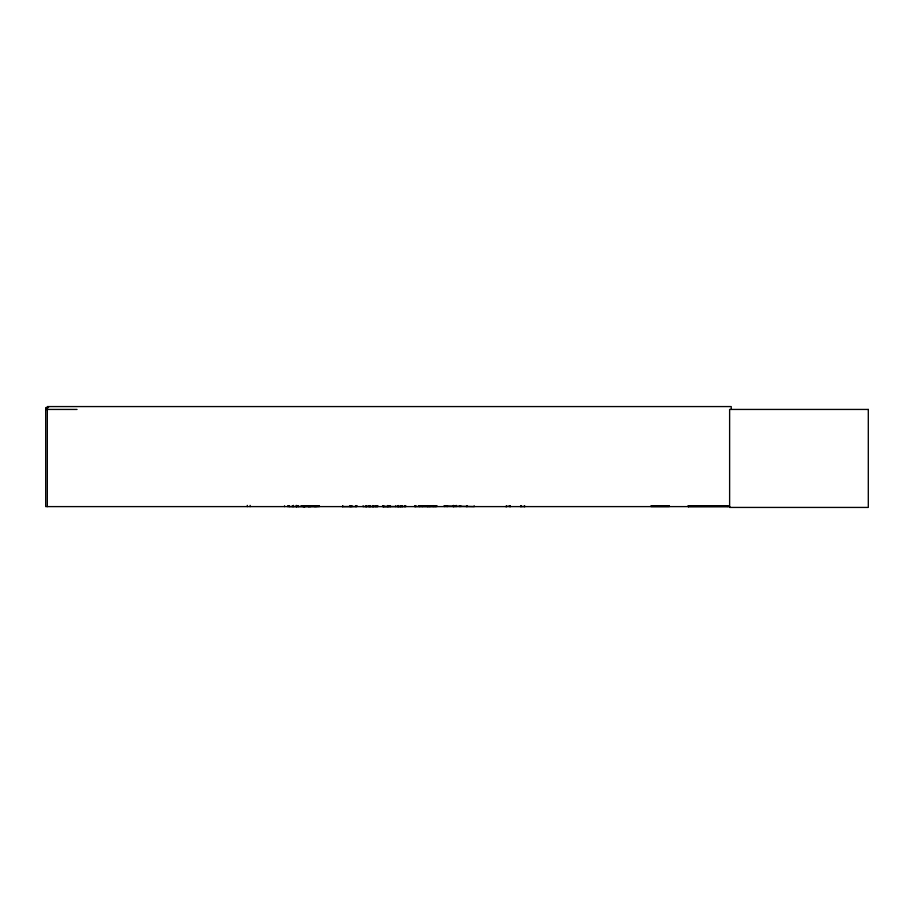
<?xml version="1.0" encoding="UTF-8"?>
<svg xmlns="http://www.w3.org/2000/svg" width="914" height="914" viewBox="0 0 914 914"><rect width="100%" height="100%" fill="white"/><g stroke="black" fill="none" stroke-linecap="round" stroke-linejoin="round"><path stroke-width="1.37" d="M289.338 506.573L289.338 505.796M303.836 506.573L305.116 506.55L303.848 506.505L303.848 505.796M304.031 506.573L304.042 505.796M688.379 505.956L688.379 506.607L688.288 505.956L728.195 505.956L728.07 506.573M688.265 506.607L688.288 505.956L688.276 506.584L728.195 506.527M688.265 506.253L728.195 506.219M342.487 506.607L356.86 506.505L356.917 505.796M356.723 506.505L356.757 505.865M382.886 506.482L382.955 505.796M356.152 506.505L355.98 505.591M505.659 506.607L510.149 505.865M296.707 506.482L296.422 505.591M375.357 506.527L375.54 505.796L375.677 506.482M342.636 506.505L342.67 505.865M308.406 506.527L309.023 505.956L309.583 506.55L308.555 506.596M310.44 505.956C308.498 506.733 312.325 506.813 310.394 505.956M351.662 506.505L351.753 505.865M373.552 506.505L373.655 505.865M383.514 506.47L388.507 506.47M387.993 506.47L387.822 505.556M400.64 506.505L400.743 505.865M405.119 506.505L404.948 505.591M405.633 506.505L382.543 506.573L382.566 505.796M506.253 506.505L506.345 505.865L506.447 506.607M429.751 506.505L429.854 505.865M314.93 506.253L314.325 506.573L314.862 505.956L315.25 506.573M316.21 506.253L316.838 506.55L316.278 505.956L315.878 506.573M48.556 407.598L45.7 407.598L45.7 506.607L729.806 506.607M45.7 409.438L77.05 409.438M301.106 505.968L319.409 505.968M418.681 505.968L436.972 505.968M651.042 505.968L669.334 505.968M301.072 506.23L319.443 506.207M418.646 506.23L437.006 506.23M651.008 506.23L669.379 506.23M319.42 506.55L289.132 506.573L289.144 505.796M377.482 506.573L363.109 506.505M436.995 506.55L414.853 506.505M444.421 505.865L474.195 506.573L474.195 505.796M651.019 506.55L669.356 506.55M454.852 506.607L454.944 505.796L455.149 506.505M525.173 506.505L520.843 506.505L520.9 505.591M524.647 506.505L524.545 505.865M415.367 506.505L415.527 505.591M402.72 506.47L397.727 506.47M398.241 506.47L398.401 505.556M365.863 506.505L365.771 505.865L365.669 506.607M377.311 506.482L377.276 505.796M459.502 506.573L459.491 505.796M731.234 409.438L731.234 406.57L47.311 406.57L47.311 506.607M524.453 505.796L524.453 506.607M521.037 505.591L521.037 506.607M520.649 505.796L520.649 506.607M510.252 505.796L510.252 506.607M509.989 505.591L509.989 506.607M509.863 505.591L509.863 506.607M467.088 505.591L467.111 506.607M466.574 505.591L466.597 506.607M460.782 505.796L460.782 506.607M456.257 505.385L456.257 506.607M453.687 505.591L453.687 506.607M453.401 505.385L453.401 506.607M453.264 505.591L453.184 506.607M447.449 505.796L447.449 506.607M446.089 505.796L446.089 506.607M444.227 505.591L444.318 506.607M435.075 505.796L435.075 506.607M433.167 505.591L433.167 506.607L433.065 505.591M429.957 505.796L429.957 506.607M428.106 505.591L428.106 506.607M427.661 505.591L427.661 506.607M422.302 505.796L422.302 506.607M419.652 505.796L419.652 506.607M415.71 505.591L415.71 506.607M414.659 505.796L414.659 506.607M405.827 505.796L405.827 506.607M404.776 505.591L404.776 506.607M402.526 505.762L402.526 506.573M400.835 505.796L400.835 506.607M398.584 505.556L398.584 506.573M397.533 505.762L397.533 506.573M395.728 505.796L395.728 506.607M390.369 505.591L390.369 506.607M389.924 505.591L389.924 506.607M388.701 505.762L388.701 506.573M387.65 505.556L387.65 506.573L387.57 505.796M383.709 505.762L383.709 506.573M383.446 505.591L383.617 506.607M377.825 505.591L377.825 506.607M376.237 505.796L376.237 506.607L376.145 505.796M373.86 505.591L373.746 506.607M372.866 505.591L372.866 506.607M372.695 505.591L372.695 506.607M370.673 505.796L370.673 506.607M369.999 505.591L369.999 506.607M369.507 505.591L369.507 506.607M368.742 505.796L368.742 506.607M366.731 505.591L366.731 506.607M366.548 505.591L366.548 506.607M363.064 505.796L363.064 506.607M355.797 505.591L355.797 506.607M351.856 505.796L351.856 506.607M350.462 505.591L350.462 506.607M349.971 505.591L349.971 506.607M342.693 505.796L342.693 506.607M298.421 505.591L298.432 506.607M296.936 505.591L296.844 506.607M296.742 505.591L296.742 506.607M296.285 505.385L296.25 506.607M293.428 505.385L293.428 506.607M292.309 505.796L292.309 506.607M288.481 505.796L288.424 506.607M287.647 505.796L287.647 506.607M284.54 505.796L284.54 506.607M250.15 505.385L250.15 506.607M247.283 505.385L247.283 506.607M303.14 505.956C301.3 506.699 304.956 506.744 303.14 505.956M868.3 409.438L729.623 409.438L729.623 507.43L868.3 507.43L868.3 409.438"/></g></svg>
